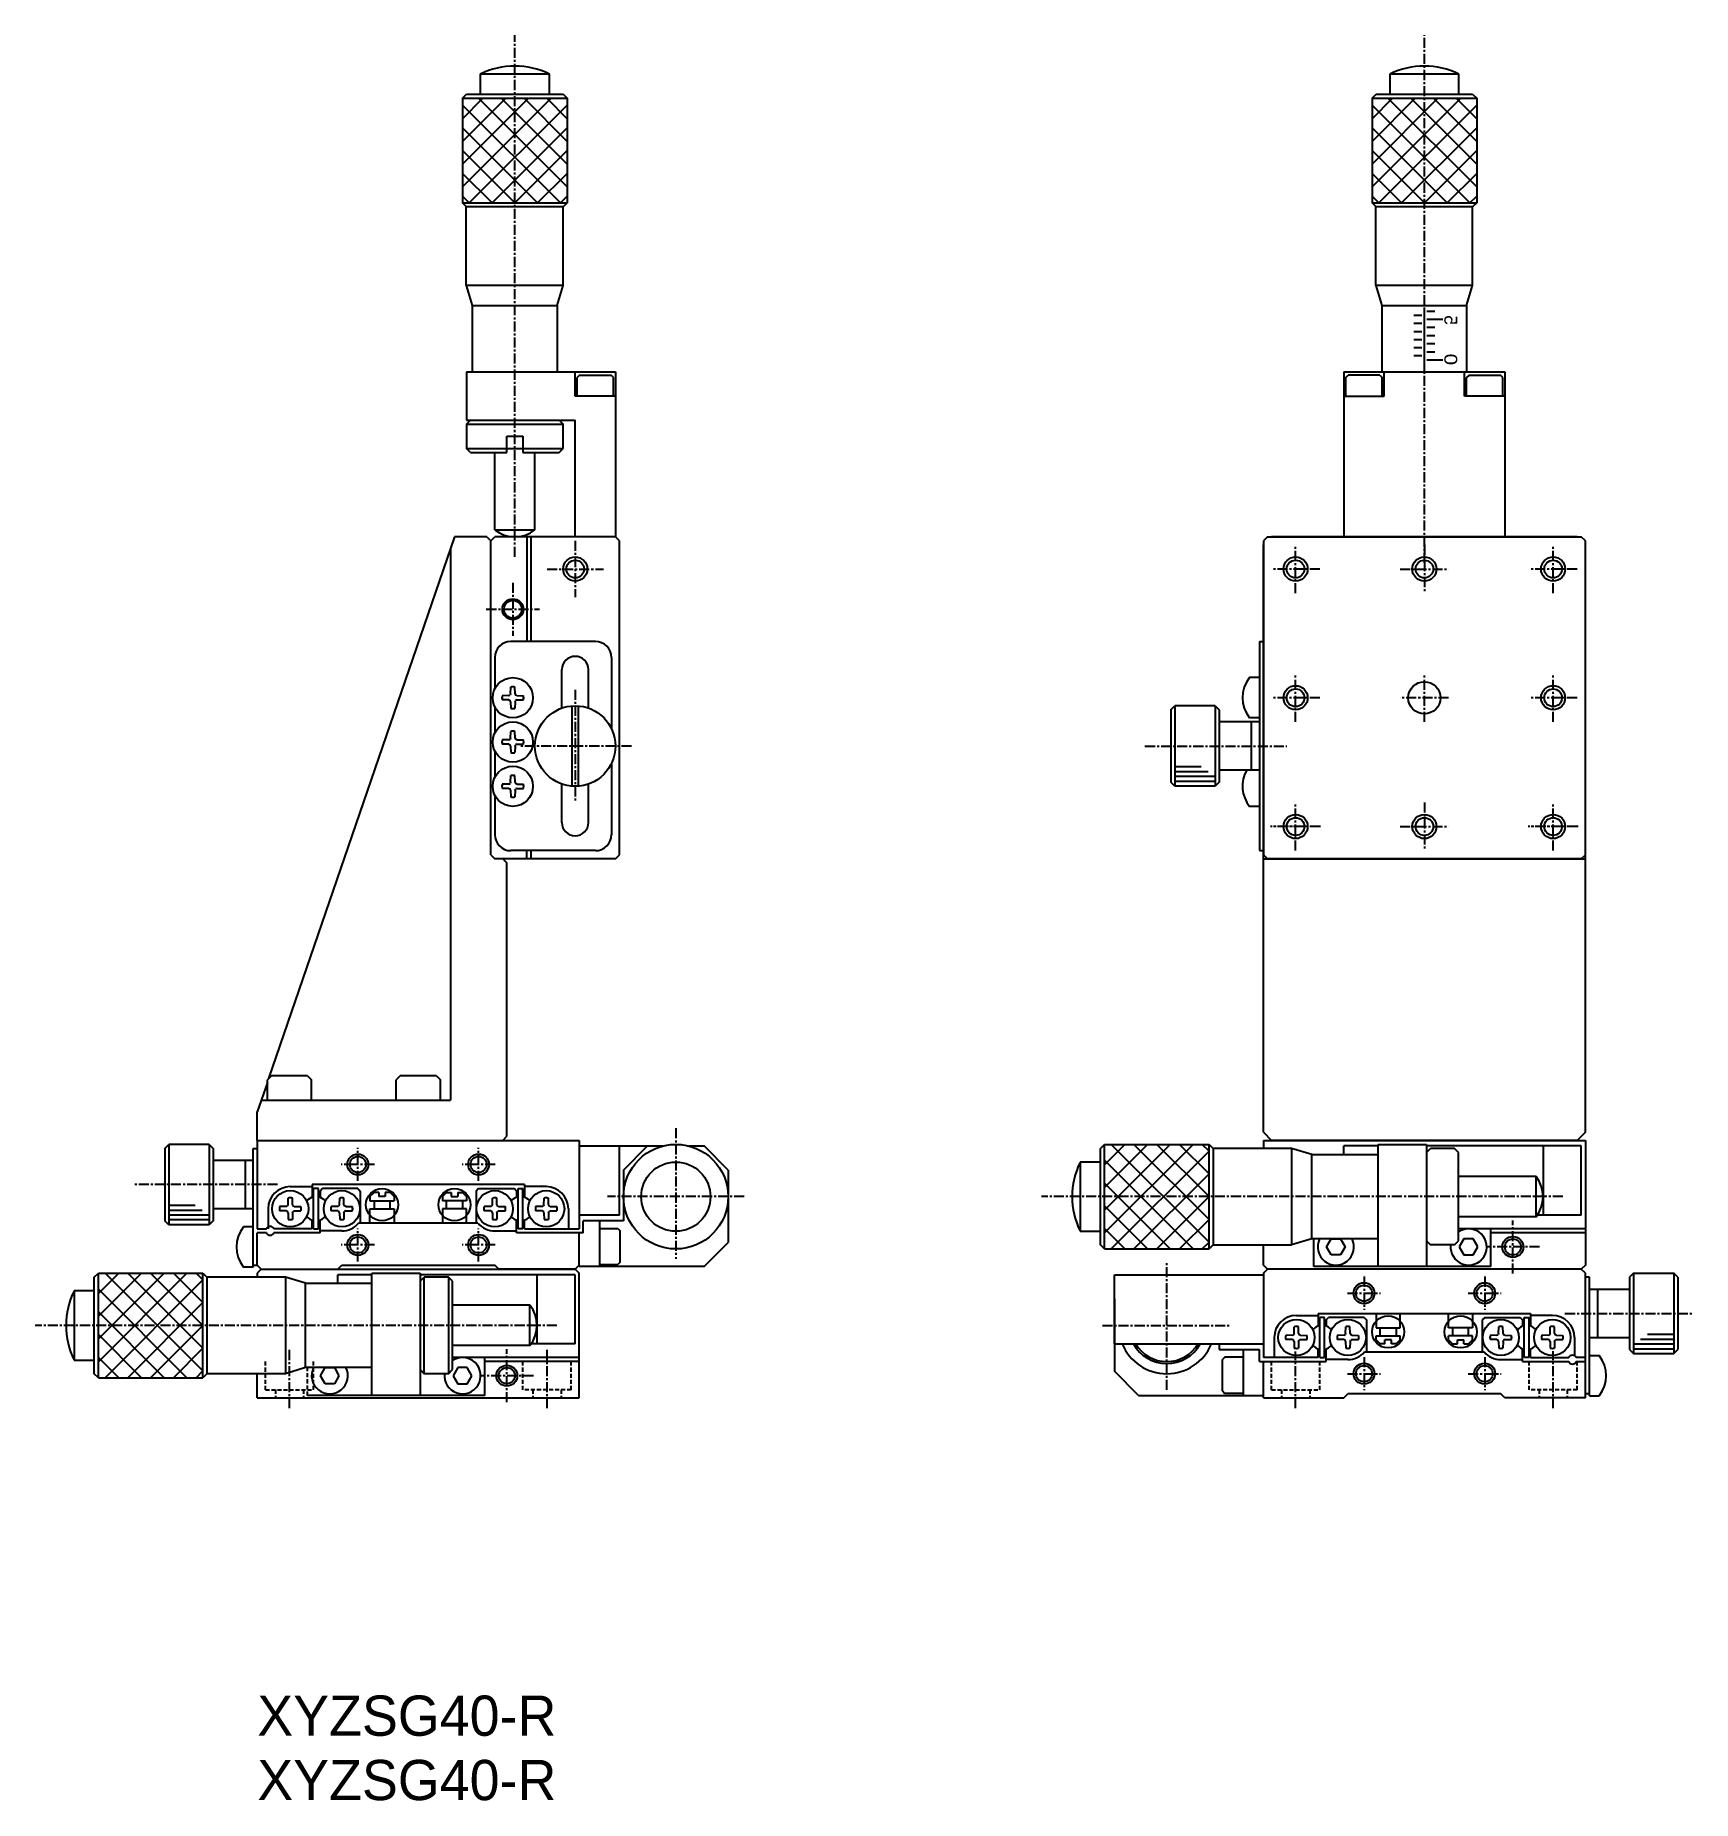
# Model space of a CAD drawing. Extents: x -204 to 2, y 16 to 235.
import ezdxf

# ---------------------------------------------------------------- set-up
doc = ezdxf.new("R2010")
doc.units = 0
doc.linetypes.add('CENTER', pattern=[2, 1.25, -0.25, 0.25, -0.25])
doc.linetypes.add('DASHED', pattern=[0.75, 0.5, -0.25])
doc.layers.get('0').update_dxf_attribs({"linetype": 'CONTINUOUS'})
doc.layers.add('CENTER', color=1, linetype='CENTER')

msp = doc.modelspace()

# ---------------------------------------------------------------- linework, layer by layer
at = {"color": 7, "linetype": 'CONTINUOUS'}
for p, q in [((-148.36, 230.53), (-148.36, 228.03)), ((-139.76, 230.53), (-148.36, 230.53)), ((-139.76, 228.03), (-139.76, 230.53)), ((-35.36, 230.53), (-35.36, 228.03)), ((-26.76, 230.53), (-35.36, 230.53)), ((-26.76, 228.03), (-26.76, 230.53)), ((-150.56, 227.53), (-150.06, 228.03)), ((-150.56, 227.53), (-137.56, 227.53)), ((-150.56, 227.53), (-150.56, 214.53)), ((-150.06, 228.03), (-138.06, 228.03)), ((-138.06, 228.03), (-137.56, 227.53)), ((-137.56, 227.53), (-137.56, 214.53)), ((-37.56, 227.53), (-37.06, 228.03)), ((-37.56, 227.53), (-24.56, 227.53)), ((-37.56, 227.53), (-37.56, 214.53)), ((-37.06, 228.03), (-25.06, 228.03)), ((-25.06, 228.03), (-24.56, 227.53)), ((-24.56, 227.53), (-24.56, 214.53)), ((-150.56, 214.53), (-137.56, 214.53)), ((-150.06, 214.03), (-150.56, 214.53)), ((-150.1, 204.28), (-150.1, 214.03)), ((-138.06, 214.03), (-150.06, 214.03)), ((-137.56, 214.53), (-138.06, 214.03)), ((-138.06, 204.28), (-138.06, 214.03)), ((-37.56, 214.53), (-24.56, 214.53)), ((-37.06, 214.03), (-37.56, 214.53)), ((-37.1, 204.28), (-37.1, 214.03)), ((-25.06, 214.03), (-37.06, 214.03)), ((-24.56, 214.53), (-25.06, 214.03)), ((-25.06, 204.28), (-25.06, 214.03)), ((-149.31, 201.78), (-150.06, 204.28)), ((-138.06, 204.28), (-150.06, 204.28)), ((-138.81, 201.78), (-138.06, 204.28)), ((-36.31, 201.78), (-37.06, 204.28)), ((-25.06, 204.28), (-37.06, 204.28)), ((-25.81, 201.78), (-25.06, 204.28)), ((-149.31, 193.53), (-149.31, 201.78)), ((-149.31, 201.78), (-138.81, 201.78)), ((-138.81, 201.78), (-138.81, 193.53)), ((-36.31, 193.53), (-36.31, 201.78)), ((-36.31, 201.78), (-25.81, 201.78)), ((-25.81, 201.78), (-25.81, 193.53)), ((-150.06, 193.53), (-131.56, 193.53)), ((-150.06, 193.53), (-150.06, 187.53)), ((-136.56, 190.53), (-136.56, 193.53)), ((-136.01, 193.13), (-136.31, 192.83)), ((-136.01, 193.13), (-132.11, 193.13)), ((-131.81, 192.83), (-132.11, 193.13)), ((-131.56, 193.53), (-131.56, 173.03)), ((-41.06, 193.53), (-41.06, 173.03)), ((-41.06, 193.53), (-21.06, 193.53)), ((-40.81, 192.83), (-40.51, 193.13)), ((-36.61, 193.13), (-40.51, 193.13)), ((-36.61, 193.13), (-36.31, 192.83)), ((-36.06, 190.53), (-36.06, 193.53)), ((-26.06, 190.53), (-26.06, 193.53)), ((-25.51, 193.13), (-25.81, 192.83)), ((-25.51, 193.13), (-21.61, 193.13)), ((-21.31, 192.83), (-21.61, 193.13)), ((-21.06, 193.53), (-21.06, 173.03)), ((-136.31, 190.53), (-136.31, 192.83)), ((-131.81, 190.53), (-131.81, 192.83)), ((-40.81, 190.53), (-40.81, 192.83)), ((-36.31, 190.53), (-36.31, 192.83)), ((-25.81, 190.53), (-25.81, 192.83)), ((-21.31, 190.53), (-21.31, 192.83)), ((-131.56, 190.53), (-136.56, 190.53)), ((-41.06, 190.53), (-36.06, 190.53)), ((-21.06, 190.53), (-26.06, 190.53)), ((-150.06, 187.53), (-136.56, 187.53)), ((-150.06, 187.03), (-149.56, 187.53)), ((-150.06, 187.03), (-138.06, 187.03)), ((-150.06, 187.03), (-150.06, 184.03)), ((-138.56, 187.53), (-138.06, 187.03)), ((-138.06, 184.03), (-138.06, 187.03)), ((-136.56, 173.03), (-136.56, 187.53)), ((-145.06, 185.53), (-143.06, 185.53)), ((-145.06, 183.53), (-145.06, 185.53)), ((-143.06, 185.53), (-143.06, 183.53)), ((-150.06, 184.03), (-145.06, 184.03)), ((-149.56, 183.53), (-150.06, 184.03)), ((-149.56, 183.53), (-145.06, 183.53)), ((-146.56, 173.91), (-146.56, 183.53)), ((-145.06, 184.03), (-143.06, 184.03)), ((-143.06, 184.03), (-138.06, 184.03)), ((-143.06, 183.53), (-138.56, 183.53)), ((-141.56, 173.91), (-141.56, 183.53)), ((-138.56, 183.53), (-138.06, 184.03)), ((-146.56, 173.91), (-141.56, 173.91)), ((-151.56, 173.03), (-174.65, 105.7)), ((-152.06, 171.57), (-152.06, 103.03)), ((-147.56, 173.03), (-151.56, 173.03)), ((-147.56, 173.03), (-147.06, 172.53)), ((-147.06, 172.53), (-146.56, 173.03)), ((-147.06, 172.53), (-146.56, 173.03)), ((-147.06, 133.53), (-147.06, 172.53)), ((-131.56, 173.03), (-146.56, 173.03)), ((-142.56, 173.03), (-142.56, 160.03)), ((-142.06, 173.03), (-142.06, 160.03)), ((-131.06, 172.53), (-131.56, 173.03)), ((-131.06, 133.53), (-131.06, 172.53)), ((-50.56, 173.03), (-51.06, 172.53)), ((-51.06, 172.53), (-51.06, 133.53)), ((-51.06, 99.03), (-51.06, 172.03)), ((-50.56, 173.03), (-11.56, 173.03)), ((-12.06, 173.03), (-50.06, 173.03)), ((-11.06, 172.53), (-11.56, 173.03)), ((-11.06, 133.53), (-11.06, 172.53)), ((-11.06, 99.03), (-11.06, 172.03)), ((-146.56, 158.03), (-146.56, 154.12)), ((-134.06, 160.03), (-144.56, 160.03)), ((-132.06, 158.03), (-132.06, 149.21)), ((-51.56, 160.03), (-51.56, 134.03)), ((-51.56, 160.03), (-51.06, 160.03)), ((-138.21, 151.68), (-138.21, 156.53)), ((-134.91, 151.82), (-134.91, 156.53)), ((-144.59, 153.53), (-144.57, 154.36)), ((-144.04, 153.53), (-144.05, 154.36)), ((-51.56, 155.53), (-52.78, 155.53)), ((-146.56, 151.94), (-146.56, 148.62)), ((-144.79, 153.31), (-145.64, 153.29)), ((-144.79, 152.76), (-145.64, 152.77)), ((-144.79, 153.31), (-144.66, 153.37)), ((-144.79, 152.76), (-144.66, 152.7)), ((-144.59, 153.53), (-144.66, 153.37)), ((-144.59, 152.53), (-144.66, 152.7)), ((-144.59, 152.53), (-144.57, 151.71)), ((-144.04, 152.53), (-144.05, 151.71)), ((-144.04, 153.53), (-143.96, 153.37)), ((-144.04, 152.53), (-143.96, 152.7)), ((-143.83, 153.31), (-143.96, 153.37)), ((-143.83, 152.76), (-143.96, 152.7)), ((-143.83, 153.31), (-142.99, 153.29)), ((-143.83, 152.76), (-142.99, 152.77)), ((-136.96, 142.05), (-136.96, 152.02)), ((-136.16, 142.05), (-136.16, 152.02)), ((-62.56, 151.53), (-62.06, 152.03)), ((-62.56, 151.53), (-62.56, 142.53)), ((-62.06, 152.03), (-62.06, 142.03)), ((-57.06, 152.03), (-62.06, 152.03)), ((-57.06, 152.03), (-57.06, 142.03)), ((-57.06, 152.03), (-56.56, 151.53)), ((-56.56, 151.53), (-56.56, 142.53)), ((-51.56, 150.03), (-56.56, 150.03)), ((-51.56, 150.53), (-52.78, 150.53)), ((-52.56, 150.03), (-52.56, 144.03)), ((-144.79, 147.81), (-145.64, 147.79)), ((-144.79, 147.26), (-145.64, 147.27)), ((-144.79, 147.81), (-144.66, 147.87)), ((-144.79, 147.26), (-144.66, 147.2)), ((-144.59, 148.03), (-144.66, 147.87)), ((-144.59, 147.03), (-144.66, 147.2)), ((-144.59, 148.03), (-144.57, 148.86)), ((-144.59, 147.03), (-144.57, 146.21)), ((-144.04, 148.03), (-144.05, 148.86)), ((-144.04, 147.03), (-144.05, 146.21)), ((-144.04, 148.03), (-143.96, 147.87)), ((-144.04, 147.03), (-143.96, 147.2)), ((-143.83, 147.81), (-143.96, 147.87)), ((-143.83, 147.26), (-143.96, 147.2)), ((-143.83, 147.81), (-142.99, 147.79)), ((-143.83, 147.26), (-142.99, 147.27)), ((-146.56, 146.44), (-146.56, 143.12)), ((-132.06, 144.85), (-132.06, 136.03)), ((-144.59, 142.53), (-144.57, 143.36)), ((-144.04, 142.53), (-144.05, 143.36)), ((-51.56, 144.03), (-56.56, 144.03)), ((-146.56, 140.94), (-146.56, 136.03)), ((-144.79, 142.31), (-145.64, 142.29)), ((-144.79, 141.76), (-145.64, 141.77)), ((-144.79, 142.31), (-144.66, 142.37)), ((-144.79, 141.76), (-144.66, 141.7)), ((-144.59, 142.53), (-144.66, 142.37)), ((-144.59, 141.53), (-144.66, 141.7)), ((-144.59, 141.53), (-144.57, 140.71)), ((-144.04, 141.53), (-144.05, 140.71)), ((-144.04, 142.53), (-143.96, 142.37)), ((-144.04, 141.53), (-143.96, 141.7)), ((-143.83, 142.31), (-143.96, 142.37)), ((-143.83, 141.76), (-143.96, 141.7)), ((-143.83, 142.31), (-142.99, 142.29)), ((-143.83, 141.76), (-142.99, 141.77)), ((-138.21, 137.53), (-138.21, 142.39)), ((-134.91, 137.53), (-134.91, 142.25)), ((-62.06, 142.03), (-62.56, 142.53)), ((-57.06, 142.03), (-62.06, 142.03)), ((-56.56, 142.53), (-57.06, 142.03)), ((-51.56, 139.53), (-52.78, 139.53)), ((-134.06, 134.03), (-144.56, 134.03)), ((-142.56, 133.03), (-142.56, 134.03)), ((-142.06, 134.03), (-142.06, 133.03)), ((-51.56, 134.03), (-51.06, 134.03)), ((-147.06, 133.53), (-146.56, 133.03)), ((-147.06, 133.53), (-146.56, 133.03)), ((-131.56, 133.03), (-146.56, 133.03)), ((-145.56, 133.03), (-146.56, 133.03)), ((-145.56, 133.03), (-145.06, 132.53)), ((-145.06, 98.53), (-145.06, 132.53)), ((-131.56, 133.03), (-131.06, 133.53)), ((-51.06, 133.53), (-50.56, 133.03)), ((-51.06, 133.03), (-11.06, 133.03)), ((-11.56, 133.03), (-50.56, 133.03)), ((-11.56, 133.03), (-11.06, 133.53)), ((-174.31, 106.03), (-174.81, 105.53)), ((-174.81, 103.03), (-174.81, 105.53)), ((-169.81, 106.03), (-174.31, 106.03)), ((-169.81, 106.03), (-169.31, 105.53)), ((-169.31, 103.03), (-169.31, 105.53)), ((-158.31, 106.03), (-158.81, 105.53)), ((-158.81, 103.03), (-158.81, 105.53)), ((-153.81, 106.03), (-158.31, 106.03)), ((-153.81, 106.03), (-153.31, 105.53)), ((-153.31, 103.03), (-153.31, 105.53)), ((-174.81, 105.22), (-176.06, 101.57)), ((-176.06, 98.03), (-176.06, 101.57)), ((-175.56, 103.03), (-152.06, 103.03)), ((-51.06, 99.03), (-50.06, 98.03)), ((-11.06, 99.03), (-12.06, 98.03)), ((-187.56, 97.03), (-187.06, 97.53)), ((-187.56, 97.03), (-187.56, 88.03)), ((-187.06, 97.53), (-187.06, 87.53)), ((-182.06, 97.53), (-187.06, 97.53)), ((-182.06, 97.53), (-182.06, 87.53)), ((-182.06, 97.53), (-181.56, 97.03)), ((-181.56, 97.03), (-181.56, 88.03)), ((-176.56, 97.03), (-176.06, 97.03)), ((-176.56, 82.28), (-176.56, 97.03)), ((-176.06, 98.03), (-176.06, 87.53)), ((-176.06, 98.03), (-136.06, 98.03)), ((-176.06, 97.53), (-176.06, 87.03)), ((-145.56, 98.03), (-145.06, 98.53)), ((-136.06, 98.03), (-136.06, 87.03)), ((-136.06, 97.33), (-125.66, 97.33)), ((-131.06, 88.73), (-131.06, 97.33)), ((-130.56, 94.33), (-127.56, 97.33)), ((-122.46, 97.33), (-120.56, 97.33)), ((-117.56, 94.33), (-120.56, 97.33)), ((-71.31, 97.03), (-70.81, 97.53)), ((-71.31, 85.03), (-71.31, 97.03)), ((-70.81, 84.53), (-70.81, 97.53)), ((-70.81, 97.53), (-57.81, 97.53)), ((-57.81, 84.53), (-57.81, 97.53)), ((-57.81, 97.53), (-57.31, 97.03)), ((-57.31, 97.03), (-57.31, 85.03)), ((-47.56, 97.03), (-57.31, 97.03)), ((-51.06, 98.03), (-51.06, 97.03)), ((-51.06, 98.03), (-11.06, 98.03)), ((-12.06, 98.03), (-50.06, 98.03)), ((-45.06, 96.28), (-47.56, 97.03)), ((-47.56, 97.03), (-47.56, 85.03)), ((-41.06, 96.28), (-41.06, 97.33)), ((-36.81, 97.33), (-41.06, 97.33)), ((-36.81, 82.33), (-36.81, 97.53)), ((-36.81, 97.53), (-30.81, 97.53)), ((-30.81, 97.53), (-30.81, 82.33)), ((-11.56, 97.33), (-30.81, 97.33)), ((-30.81, 96.53), (-30.31, 97.03)), ((-27.31, 97.03), (-30.31, 97.03)), ((-26.81, 96.53), (-27.31, 97.03)), ((-16.31, 97.33), (-16.31, 88.73)), ((-11.56, 88.73), (-11.56, 97.33)), ((-11.06, 98.03), (-11.06, 82.53)), ((-176.56, 95.53), (-181.56, 95.53)), ((-177.56, 95.53), (-177.56, 89.53)), ((-73.81, 95.33), (-73.81, 86.73)), ((-71.31, 95.33), (-73.81, 95.33)), ((-45.06, 85.78), (-45.06, 96.28)), ((-45.06, 96.28), (-36.81, 96.28)), ((-26.81, 85.53), (-26.81, 96.53)), ((-171.96, 92.28), (-169.26, 92.28)), ((-169.26, 92.53), (-169.26, 90.95)), ((-142.86, 92.53), (-169.26, 92.53)), ((-142.86, 92.53), (-142.86, 90.95)), ((-140.16, 92.28), (-142.86, 92.28)), ((-130.56, 94.33), (-130.56, 88.03)), ((-117.56, 94.33), (-117.56, 85.33)), ((-17.19, 93.53), (-26.81, 93.53)), ((-17.19, 88.53), (-17.19, 93.53)), ((-172.24, 90.03), (-172.31, 89.87)), ((-172.24, 90.03), (-172.22, 90.86)), ((-171.69, 90.03), (-171.7, 90.86)), ((-171.69, 90.03), (-171.61, 89.87)), ((-169.06, 87.03), (-169.06, 92.03)), ((-168.46, 92.03), (-169.06, 92.03)), ((-168.46, 87.03), (-168.46, 92.03)), ((-167.96, 92.03), (-168.26, 91.73)), ((-168.26, 91.73), (-168.26, 90.95)), ((-163.56, 92.03), (-167.96, 92.03)), ((-165.84, 90.03), (-165.91, 89.87)), ((-165.84, 90.03), (-165.82, 90.86)), ((-165.29, 90.03), (-165.3, 90.86)), ((-165.29, 90.03), (-165.21, 89.87)), ((-163.56, 92.03), (-163.26, 91.73)), ((-163.26, 91.73), (-163.26, 87.73)), ((-162.06, 91.03), (-161.56, 91.53)), ((-162.06, 91.03), (-162.06, 90.53)), ((-162.06, 90.53), (-159.06, 90.53)), ((-160.96, 91.53), (-161.56, 91.53)), ((-161.56, 90.53), (-161.56, 89.53)), ((-160.96, 91.53), (-160.96, 91.03)), ((-160.16, 91.03), (-160.96, 91.03)), ((-159.56, 91.53), (-160.16, 91.53)), ((-160.16, 91.53), (-160.16, 91.03)), ((-159.06, 91.03), (-159.56, 91.53)), ((-159.56, 89.53), (-159.56, 90.53)), ((-159.06, 91.03), (-159.06, 90.53)), ((-153.06, 91.03), (-152.56, 91.53)), ((-153.06, 91.03), (-153.06, 90.53)), ((-150.06, 90.53), (-153.06, 90.53)), ((-152.56, 91.53), (-151.96, 91.53)), ((-152.56, 89.53), (-152.56, 90.53)), ((-151.96, 91.53), (-151.96, 91.03)), ((-151.96, 91.03), (-151.16, 91.03)), ((-151.16, 91.53), (-150.56, 91.53)), ((-151.16, 91.53), (-151.16, 91.03)), ((-150.06, 91.03), (-150.56, 91.53)), ((-150.56, 90.53), (-150.56, 89.53)), ((-150.06, 91.03), (-150.06, 90.53)), ((-148.56, 92.03), (-148.86, 91.73)), ((-148.86, 91.73), (-148.86, 87.73)), ((-148.56, 92.03), (-144.16, 92.03)), ((-146.84, 90.03), (-146.91, 89.87)), ((-146.84, 90.03), (-146.82, 90.86)), ((-146.29, 90.03), (-146.3, 90.86)), ((-146.29, 90.03), (-146.21, 89.87)), ((-143.86, 91.73), (-144.16, 92.03)), ((-143.86, 91.73), (-143.86, 90.95)), ((-143.66, 87.03), (-143.66, 92.03)), ((-143.66, 92.03), (-143.06, 92.03)), ((-143.06, 87.03), (-143.06, 92.03)), ((-140.44, 90.03), (-140.51, 89.87)), ((-140.44, 90.03), (-140.42, 90.86)), ((-139.89, 90.03), (-139.9, 90.86)), ((-139.89, 90.03), (-139.81, 89.87)), ((-187.06, 87.53), (-187.56, 88.03)), ((-181.56, 88.03), (-182.06, 87.53)), ((-176.56, 89.53), (-181.56, 89.53)), ((-174.71, 89.53), (-174.71, 87.03)), ((-172.44, 89.81), (-173.29, 89.79)), ((-172.44, 89.26), (-173.29, 89.27)), ((-172.44, 89.81), (-172.31, 89.87)), ((-172.44, 89.26), (-172.31, 89.2)), ((-172.24, 89.03), (-172.31, 89.2)), ((-172.24, 89.03), (-172.22, 88.21)), ((-171.69, 89.03), (-171.7, 88.21)), ((-171.69, 89.03), (-171.61, 89.2)), ((-171.48, 89.81), (-171.61, 89.87)), ((-171.48, 89.26), (-171.61, 89.2)), ((-171.48, 89.81), (-170.64, 89.79)), ((-171.48, 89.26), (-170.64, 89.27)), ((-169.26, 87.03), (-169.26, 88.12)), ((-168.26, 86.53), (-168.26, 88.12)), ((-166.04, 89.81), (-166.89, 89.79)), ((-166.04, 89.26), (-166.89, 89.27)), ((-166.04, 89.81), (-165.91, 89.87)), ((-166.04, 89.26), (-165.91, 89.2)), ((-165.84, 89.03), (-165.91, 89.2)), ((-165.84, 89.03), (-165.82, 88.21)), ((-165.29, 89.03), (-165.3, 88.21)), ((-165.29, 89.03), (-165.21, 89.2)), ((-165.08, 89.81), (-165.21, 89.87)), ((-165.08, 89.26), (-165.21, 89.2)), ((-165.08, 89.81), (-164.24, 89.79)), ((-165.08, 89.26), (-164.24, 89.27)), ((-162.06, 89.53), (-159.06, 89.53)), ((-162.06, 87.73), (-162.06, 89.53)), ((-159.06, 89.53), (-159.06, 87.73)), ((-150.06, 89.53), (-153.06, 89.53)), ((-153.06, 89.53), (-153.06, 87.73)), ((-150.06, 87.73), (-150.06, 89.53)), ((-147.04, 89.81), (-147.89, 89.79)), ((-147.04, 89.26), (-147.89, 89.27)), ((-147.04, 89.81), (-146.91, 89.87)), ((-147.04, 89.26), (-146.91, 89.2)), ((-146.84, 89.03), (-146.91, 89.2)), ((-146.84, 89.03), (-146.82, 88.21)), ((-146.29, 89.03), (-146.3, 88.21)), ((-146.29, 89.03), (-146.21, 89.2)), ((-146.08, 89.81), (-146.21, 89.87)), ((-146.08, 89.26), (-146.21, 89.2)), ((-146.08, 89.81), (-145.24, 89.79)), ((-146.08, 89.26), (-145.24, 89.27)), ((-143.86, 86.53), (-143.86, 88.12)), ((-142.86, 87.03), (-142.86, 88.12)), ((-140.64, 89.81), (-141.49, 89.79)), ((-140.64, 89.26), (-141.49, 89.27)), ((-140.64, 89.81), (-140.51, 89.87)), ((-140.64, 89.26), (-140.51, 89.2)), ((-140.44, 89.03), (-140.51, 89.2)), ((-140.44, 89.03), (-140.42, 88.21)), ((-139.89, 89.03), (-139.9, 88.21)), ((-139.89, 89.03), (-139.81, 89.2)), ((-139.68, 89.81), (-139.81, 89.87)), ((-139.68, 89.26), (-139.81, 89.2)), ((-139.68, 89.81), (-138.84, 89.79)), ((-139.68, 89.26), (-138.84, 89.27)), ((-137.41, 89.53), (-137.41, 87.03)), ((-131.06, 88.73), (-136.06, 88.73)), ((-135.56, 86.53), (-135.56, 88.03)), ((-130.56, 88.03), (-135.56, 88.03)), ((-133.56, 88.03), (-133.56, 82.33)), ((-17.19, 88.53), (-26.81, 88.53)), ((-11.56, 88.73), (-17.04, 88.73)), ((-182.06, 87.53), (-187.06, 87.53)), ((-176.56, 87.28), (-177.78, 87.28)), ((-176.06, 87.03), (-174.92, 87.03)), ((-174.92, 86.53), (-176.06, 86.53)), ((-176.06, 82.53), (-176.06, 86.53)), ((-169.26, 87.03), (-174, 87.03)), ((-168.26, 86.53), (-174, 86.53)), ((-169.06, 87.03), (-168.46, 87.03)), ((-165.56, 86.78), (-168.26, 86.78)), ((-148.64, 87.73), (-163.48, 87.73)), ((-146.56, 86.78), (-143.86, 86.78)), ((-135.56, 86.53), (-143.86, 86.53)), ((-143.06, 87.03), (-143.66, 87.03)), ((-142.86, 87.03), (-136.06, 87.03)), ((-136.06, 82.33), (-136.06, 86.53)), ((-133.56, 87.08), (-131.26, 87.08)), ((-131.26, 87.08), (-130.96, 86.78)), ((-130.96, 82.88), (-130.96, 86.78)), ((-73.81, 86.73), (-71.31, 86.73)), ((-45.06, 85.78), (-47.56, 85.03)), ((-36.81, 85.78), (-45.06, 85.78)), ((-44.81, 82.33), (-44.81, 85.78)), ((-43.22, 84.78), (-42.64, 85.78)), ((-42.64, 85.78), (-41.48, 85.78)), ((-41.48, 85.78), (-40.91, 84.78)), ((-11.06, 87.03), (-26.81, 87.03)), ((-26.14, 85.78), (-26.72, 84.78)), ((-24.98, 85.78), (-26.14, 85.78)), ((-24.41, 84.78), (-24.98, 85.78)), ((-22.81, 82.33), (-22.81, 87.03)), ((-11.06, 86.53), (-22.81, 86.53)), ((-120.56, 82.33), (-117.56, 85.33)), ((-70.81, 84.53), (-71.31, 85.03)), ((-70.81, 84.53), (-57.81, 84.53)), ((-57.31, 85.03), (-57.81, 84.53)), ((-47.56, 85), (-57.31, 85)), ((-51.06, 82.53), (-51.06, 85)), ((-42.64, 83.78), (-43.22, 84.78)), ((-41.48, 83.78), (-42.64, 83.78)), ((-40.91, 84.78), (-41.48, 83.78)), ((-30.81, 85.53), (-30.31, 85.03)), ((-27.31, 85.03), (-30.31, 85.03)), ((-27.31, 85.03), (-26.81, 85.53)), ((-26.72, 84.78), (-26.14, 83.78)), ((-26.14, 83.78), (-24.98, 83.78)), ((-24.98, 83.78), (-24.41, 84.78)), ((-196.31, 81.03), (-195.81, 81.53)), ((-195.81, 68.53), (-195.81, 81.53)), ((-195.81, 81.53), (-182.81, 81.53)), ((-182.81, 68.53), (-182.81, 81.53)), ((-182.81, 81.53), (-182.31, 81.03)), ((-176.56, 82.28), (-177.78, 82.28)), ((-176.56, 82.53), (-176.06, 82.53)), ((-175.56, 82.03), (-176.06, 82.53)), ((-175.56, 82.03), (-176.06, 81.53)), ((-176.06, 81.53), (-176.06, 81.03)), ((-175.56, 82.03), (-166.06, 82.03)), ((-175.56, 82.03), (-136.56, 82.03)), ((-166.06, 82.03), (-165.56, 82.53)), ((-166.06, 80.28), (-166.06, 81.33)), ((-161.81, 81.33), (-166.06, 81.33)), ((-165.56, 82.53), (-146.56, 82.53)), ((-161.81, 66.33), (-161.81, 81.53)), ((-161.81, 81.53), (-155.81, 81.53)), ((-155.81, 81.53), (-155.81, 66.33)), ((-136.56, 81.33), (-155.81, 81.33)), ((-146.06, 82.03), (-146.56, 82.53)), ((-136.56, 82.03), (-146.06, 82.03)), ((-141.31, 81.33), (-141.31, 72.73)), ((-136.56, 82.03), (-136.06, 82.53)), ((-136.56, 82.03), (-136.06, 81.53)), ((-136.56, 72.73), (-136.56, 81.33)), ((-120.56, 82.33), (-136.06, 82.33)), ((-136.06, 66.03), (-136.06, 81.53)), ((-133.56, 82.58), (-131.26, 82.58)), ((-130.96, 82.88), (-131.26, 82.58)), ((-69.56, 81.33), (-51.06, 81.33)), ((-69.56, 72.73), (-69.56, 81.33)), ((-50.56, 82.03), (-51.06, 82.53)), ((-50.56, 82.03), (-51.06, 82.53)), ((-51.06, 81.53), (-50.56, 82.03)), ((-51.06, 81.53), (-51.06, 71.03)), ((-11.56, 82.03), (-50.56, 82.03)), ((-11.56, 82.03), (-50.56, 82.03)), ((-22.81, 82.33), (-44.81, 82.33)), ((-11.56, 82.03), (-11.06, 82.53)), ((-11.06, 82.53), (-11.56, 82.03)), ((-11.06, 81.53), (-11.56, 82.03)), ((-11.06, 66.03), (-11.06, 81.53)), ((-5.06, 81.53), (-5.56, 81.03)), ((-5.06, 81.53), (-5.06, 71.53)), ((-5.06, 81.53), (-0.06, 81.53)), ((-0.06, 81.53), (-0.06, 71.53)), ((0.44, 81.03), (-0.06, 81.53)), ((-198.81, 79.33), (-198.81, 70.73)), ((-196.31, 79.33), (-198.81, 79.33)), ((-196.31, 69.03), (-196.31, 81.03)), ((-182.31, 81.03), (-182.31, 69.03)), ((-172.56, 81.03), (-182.31, 81.03)), ((-170.06, 80.28), (-172.56, 81.03)), ((-172.56, 81.03), (-172.56, 69.03)), ((-170.06, 69.78), (-170.06, 80.28)), ((-170.06, 80.28), (-161.81, 80.28)), ((-155.81, 80.53), (-155.31, 81.03)), ((-155.31, 69.03), (-155.31, 81.03)), ((-152.31, 81.03), (-155.31, 81.03)), ((-152.31, 81.03), (-152.31, 69.03)), ((-151.81, 80.53), (-152.31, 81.03)), ((-151.81, 69.53), (-151.81, 80.53)), ((-10.56, 81.03), (-11.06, 81.03)), ((-10.56, 66.28), (-10.56, 81.03)), ((-10.56, 79.53), (-5.56, 79.53)), ((-9.56, 79.53), (-9.56, 73.53)), ((-5.56, 81.03), (-5.56, 72.03)), ((0.44, 81.03), (0.44, 72.03)), ((-142.19, 77.53), (-151.81, 77.53)), ((-142.19, 72.53), (-142.19, 77.53)), ((-69.56, 78.33), (-69.56, 69.33)), ((-47.24, 74.03), (-47.22, 74.86)), ((-46.96, 76.28), (-44.26, 76.28)), ((-46.69, 74.03), (-46.7, 74.86)), ((-44.26, 76.53), (-44.26, 74.95)), ((-44.26, 76.53), (-17.86, 76.53)), ((-44.06, 71.03), (-44.06, 76.03)), ((-43.46, 76.03), (-44.06, 76.03)), ((-43.46, 71.03), (-43.46, 76.03)), ((-43.26, 75.73), (-42.96, 76.03)), ((-43.26, 75.73), (-43.26, 74.95)), ((-38.56, 76.03), (-42.96, 76.03)), ((-40.84, 74.03), (-40.82, 74.86)), ((-40.29, 74.03), (-40.3, 74.86)), ((-38.56, 76.03), (-38.26, 75.73)), ((-38.26, 75.73), (-38.26, 71.73)), ((-37.06, 76.53), (-37.06, 74.73)), ((-37.06, 74.73), (-34.06, 74.73)), ((-36.56, 73.73), (-36.56, 74.73)), ((-34.56, 74.73), (-34.56, 73.73)), ((-34.06, 74.73), (-34.06, 76.53)), ((-28.06, 74.73), (-28.06, 76.53)), ((-25.06, 74.73), (-28.06, 74.73)), ((-27.56, 74.73), (-27.56, 73.73)), ((-25.56, 73.73), (-25.56, 74.73)), ((-25.06, 76.53), (-25.06, 74.73)), ((-23.56, 76.03), (-23.86, 75.73)), ((-23.86, 75.73), (-23.86, 71.73)), ((-23.56, 76.03), (-19.16, 76.03)), ((-21.84, 74.03), (-21.82, 74.86)), ((-21.29, 74.03), (-21.3, 74.86)), ((-19.16, 76.03), (-18.86, 75.73)), ((-18.86, 75.73), (-18.86, 74.95)), ((-18.66, 71.03), (-18.66, 76.03)), ((-18.66, 76.03), (-18.06, 76.03)), ((-18.06, 71.03), (-18.06, 76.03)), ((-17.86, 76.53), (-17.86, 74.95)), ((-15.16, 76.28), (-17.86, 76.28)), ((-15.44, 74.03), (-15.42, 74.86)), ((-14.89, 74.03), (-14.9, 74.86)), ((-142.19, 72.53), (-151.81, 72.53)), ((-136.56, 72.73), (-142.04, 72.73)), ((-69.56, 72.73), (-51.06, 72.73)), ((-56.56, 72.73), (-56.56, 72.03)), ((-56.06, 72.73), (-51.06, 72.73)), ((-49.71, 73.53), (-49.71, 71.03)), ((-47.44, 73.81), (-48.29, 73.79)), ((-47.44, 73.26), (-48.29, 73.27)), ((-47.44, 73.81), (-47.31, 73.87)), ((-47.44, 73.26), (-47.31, 73.2)), ((-47.24, 74.03), (-47.31, 73.87)), ((-47.24, 73.03), (-47.31, 73.2)), ((-47.24, 73.03), (-47.22, 72.21)), ((-46.69, 73.03), (-46.7, 72.21)), ((-46.69, 74.03), (-46.61, 73.87)), ((-46.69, 73.03), (-46.61, 73.2)), ((-46.48, 73.81), (-46.61, 73.87)), ((-46.48, 73.26), (-46.61, 73.2)), ((-46.48, 73.81), (-45.64, 73.79)), ((-46.48, 73.26), (-45.64, 73.27)), ((-41.04, 73.81), (-41.89, 73.79)), ((-41.04, 73.26), (-41.89, 73.27)), ((-41.04, 73.81), (-40.91, 73.87)), ((-41.04, 73.26), (-40.91, 73.2)), ((-40.84, 74.03), (-40.91, 73.87)), ((-40.84, 73.03), (-40.91, 73.2)), ((-40.84, 73.03), (-40.82, 72.21)), ((-40.29, 73.03), (-40.3, 72.21)), ((-40.29, 74.03), (-40.21, 73.87)), ((-40.29, 73.03), (-40.21, 73.2)), ((-40.08, 73.81), (-40.21, 73.87)), ((-40.08, 73.26), (-40.21, 73.2)), ((-40.08, 73.81), (-39.24, 73.79)), ((-40.08, 73.26), (-39.24, 73.27)), ((-37.06, 73.23), (-37.06, 73.73)), ((-37.06, 73.73), (-34.06, 73.73)), ((-37.06, 73.23), (-36.56, 72.73)), ((-35.96, 72.73), (-36.56, 72.73)), ((-35.16, 73.23), (-35.96, 73.23)), ((-35.96, 72.73), (-35.96, 73.23)), ((-35.16, 72.73), (-35.16, 73.23)), ((-34.56, 72.73), (-35.16, 72.73)), ((-34.06, 73.23), (-34.56, 72.73)), ((-34.06, 73.23), (-34.06, 73.73)), ((-28.06, 73.23), (-28.06, 73.73)), ((-25.06, 73.73), (-28.06, 73.73)), ((-28.06, 73.23), (-27.56, 72.73)), ((-27.56, 72.73), (-26.96, 72.73)), ((-26.96, 72.73), (-26.96, 73.23)), ((-26.96, 73.23), (-26.16, 73.23)), ((-26.16, 72.73), (-26.16, 73.23)), ((-26.16, 72.73), (-25.56, 72.73)), ((-25.06, 73.23), (-25.56, 72.73)), ((-25.06, 73.23), (-25.06, 73.73)), ((-22.04, 73.81), (-22.89, 73.79)), ((-22.04, 73.26), (-22.89, 73.27)), ((-22.04, 73.81), (-21.91, 73.87)), ((-22.04, 73.26), (-21.91, 73.2)), ((-21.84, 74.03), (-21.91, 73.87)), ((-21.84, 73.03), (-21.91, 73.2)), ((-21.84, 73.03), (-21.82, 72.21)), ((-21.29, 73.03), (-21.3, 72.21)), ((-21.29, 74.03), (-21.21, 73.87)), ((-21.29, 73.03), (-21.21, 73.2)), ((-21.08, 73.81), (-21.21, 73.87)), ((-21.08, 73.26), (-21.21, 73.2)), ((-21.08, 73.81), (-20.24, 73.79)), ((-21.08, 73.26), (-20.24, 73.27)), ((-15.64, 73.81), (-16.49, 73.79)), ((-15.64, 73.26), (-16.49, 73.27)), ((-15.64, 73.81), (-15.51, 73.87)), ((-15.64, 73.26), (-15.51, 73.2)), ((-15.44, 74.03), (-15.51, 73.87)), ((-15.44, 73.03), (-15.51, 73.2)), ((-15.44, 73.03), (-15.42, 72.21)), ((-14.89, 73.03), (-14.9, 72.21)), ((-14.89, 74.03), (-14.81, 73.87)), ((-14.89, 73.03), (-14.81, 73.2)), ((-14.68, 73.81), (-14.81, 73.87)), ((-14.68, 73.26), (-14.81, 73.2)), ((-14.68, 73.81), (-13.84, 73.79)), ((-14.68, 73.26), (-13.84, 73.27)), ((-12.41, 73.53), (-12.41, 71.27)), ((-10.56, 73.53), (-5.56, 73.53)), ((-198.81, 70.73), (-196.31, 70.73)), ((-136.06, 71.03), (-151.81, 71.03)), ((-147.81, 66.33), (-147.81, 71.03)), ((-136.06, 70.53), (-147.81, 70.53)), ((-56.56, 72.03), (-51.56, 72.03)), ((-55.86, 71.08), (-56.16, 70.78)), ((-56.16, 66.88), (-56.16, 70.78)), ((-53.56, 71.08), (-55.86, 71.08)), ((-53.56, 72.03), (-53.56, 66.33)), ((-51.56, 70.53), (-51.56, 72.03)), ((-51.56, 70.53), (-43.26, 70.53)), ((-44.26, 71.03), (-51.06, 71.03)), ((-51.06, 66.03), (-51.06, 70.53)), ((-44.26, 71.03), (-44.26, 72.12)), ((-44.06, 71.03), (-43.46, 71.03)), ((-43.26, 70.53), (-43.26, 72.12)), ((-40.56, 70.78), (-43.26, 70.78)), ((-38.48, 71.73), (-23.64, 71.73)), ((-21.56, 70.78), (-18.86, 70.78)), ((-18.86, 70.53), (-18.86, 72.12)), ((-18.86, 70.53), (-13.12, 70.53)), ((-18.06, 71.03), (-18.66, 71.03)), ((-17.86, 71.03), (-17.86, 72.12)), ((-17.86, 71.03), (-13.12, 71.03)), ((-11.06, 71.03), (-12.2, 71.03)), ((-12.2, 70.53), (-11.06, 70.53)), ((-10.56, 71.28), (-9.34, 71.28)), ((-5.56, 72.03), (-5.06, 71.53)), ((-5.06, 71.53), (-0.06, 71.53)), ((-0.06, 71.53), (0.44, 72.03)), ((-195.81, 68.53), (-196.31, 69.03)), ((-195.81, 68.53), (-182.81, 68.53)), ((-182.31, 69.03), (-182.81, 68.53)), ((-172.56, 69), (-182.31, 69)), ((-176.06, 66.03), (-176.06, 69)), ((-170.06, 69.78), (-172.56, 69.03)), ((-161.81, 69.78), (-170.06, 69.78)), ((-168.22, 68.78), (-167.64, 69.78)), ((-167.64, 67.78), (-168.22, 68.78)), ((-167.64, 69.78), (-166.48, 69.78)), ((-166.48, 69.78), (-165.91, 68.78)), ((-165.91, 68.78), (-166.48, 67.78)), ((-155.81, 69.53), (-155.31, 69.03)), ((-152.31, 69.03), (-155.31, 69.03)), ((-152.31, 69.03), (-151.81, 69.53)), ((-151.14, 69.78), (-151.72, 68.78)), ((-151.72, 68.78), (-151.14, 67.78)), ((-149.98, 69.78), (-151.14, 69.78)), ((-149.41, 68.78), (-149.98, 69.78)), ((-149.98, 67.78), (-149.41, 68.78)), ((-66.56, 66.33), (-69.56, 69.33)), ((-176.06, 66.03), (-136.06, 66.03)), ((-147.81, 66.33), (-169.81, 66.33)), ((-166.48, 67.78), (-167.64, 67.78)), ((-151.14, 67.78), (-149.98, 67.78)), ((-66.56, 66.33), (-51.06, 66.33)), ((-56.16, 66.88), (-55.86, 66.58)), ((-53.56, 66.58), (-55.86, 66.58)), ((-51.06, 66.03), (-41.06, 66.03)), ((-41.06, 66.03), (-40.56, 66.53)), ((-21.56, 66.53), (-40.56, 66.53)), ((-21.06, 66.03), (-21.56, 66.53)), ((-11.06, 66.03), (-21.06, 66.03)), ((-10.56, 66.53), (-11.06, 66.53)), ((-10.56, 66.28), (-9.34, 66.28))]:
    msp.add_line(p, q, dxfattribs=at)
at = {"color": 3, "linetype": 'CONTINUOUS'}
for p, q in [((-150.56, 216.52), (-139.55, 227.53)), ((-150.56, 219.35), (-142.38, 227.53)), ((-150.56, 222.18), (-145.2, 227.53)), ((-150.56, 225), (-148.03, 227.53)), ((-150.56, 226.69), (-138.4, 214.53)), ((-149.72, 214.53), (-137.56, 226.69)), ((-148.58, 227.53), (-137.56, 216.52)), ((-145.75, 227.53), (-137.56, 219.35)), ((-142.92, 227.53), (-137.56, 222.18)), ((-140.09, 227.53), (-137.56, 225)), ((-37.56, 216.52), (-26.55, 227.53)), ((-37.56, 219.35), (-29.38, 227.53)), ((-37.56, 222.18), (-32.2, 227.53)), ((-37.56, 225), (-35.03, 227.53)), ((-37.56, 226.69), (-25.4, 214.53)), ((-36.72, 214.53), (-24.56, 226.69)), ((-35.58, 227.53), (-24.56, 216.52)), ((-32.75, 227.53), (-24.56, 219.35)), ((-29.92, 227.53), (-24.56, 222.18)), ((-27.09, 227.53), (-24.56, 225)), ((-150.56, 223.86), (-141.23, 214.53)), ((-146.89, 214.53), (-137.56, 223.86)), ((-37.56, 223.86), (-28.23, 214.53)), ((-33.89, 214.53), (-24.56, 223.86)), ((-150.56, 221.03), (-144.06, 214.53)), ((-144.06, 214.53), (-137.56, 221.03)), ((-37.56, 221.03), (-31.06, 214.53)), ((-31.06, 214.53), (-24.56, 221.03)), ((-150.56, 218.2), (-146.89, 214.53)), ((-141.23, 214.53), (-137.56, 218.2)), ((-37.56, 218.2), (-33.89, 214.53)), ((-28.23, 214.53), (-24.56, 218.2)), ((-150.56, 215.38), (-149.72, 214.53)), ((-138.4, 214.53), (-137.56, 215.38)), ((-37.56, 215.38), (-36.72, 214.53)), ((-25.4, 214.53), (-24.56, 215.38)), ((-31.36, 200.53), (-32.36, 200.53)), ((-31.06, 193.53), (-31.06, 201.53)), ((-29.76, 201.03), (-30.76, 201.03)), ((-28.76, 200.03), (-30.76, 200.03)), ((-31.36, 199.53), (-32.36, 199.53)), ((-31.36, 198.53), (-32.36, 198.53)), ((-31.36, 197.53), (-32.36, 197.53)), ((-29.76, 199.03), (-30.76, 199.03)), ((-29.76, 198.03), (-30.76, 198.03)), ((-31.36, 196.53), (-32.36, 196.53)), ((-31.36, 195.53), (-32.36, 195.53)), ((-29.76, 197.03), (-30.76, 197.03)), ((-30.76, 196.03), (-29.76, 196.03)), ((-30.76, 195.03), (-28.76, 195.03)), ((-58.8, 144.43), (-62.06, 144.43)), ((-57.92, 143.83), (-62.06, 143.83)), ((-57.06, 143.23), (-62.06, 143.23)), ((-57.06, 142.63), (-62.06, 142.63)), ((-70.81, 86.52), (-59.8, 97.53)), ((-70.81, 89.35), (-62.63, 97.53)), ((-70.81, 92.18), (-65.45, 97.53)), ((-70.81, 95), (-68.28, 97.53)), ((-57.81, 85.38), (-69.97, 97.53)), ((-69.97, 84.53), (-57.81, 96.69)), ((-57.81, 88.2), (-67.14, 97.53)), ((-57.81, 91.03), (-64.31, 97.53)), ((-57.81, 93.86), (-61.48, 97.53)), ((-57.81, 96.69), (-58.65, 97.53)), ((-59.8, 84.53), (-70.81, 95.55)), ((-62.63, 84.53), (-70.81, 92.72)), ((-67.14, 84.53), (-57.81, 93.86)), ((-64.31, 84.53), (-57.81, 91.03)), ((-183.8, 89.93), (-187.06, 89.93)), ((-182.92, 89.33), (-187.06, 89.33)), ((-182.06, 88.73), (-187.06, 88.73)), ((-182.06, 88.13), (-187.06, 88.13)), ((-65.45, 84.53), (-70.81, 89.89)), ((-61.48, 84.53), (-57.81, 88.2)), ((-68.28, 84.53), (-70.81, 87.06)), ((-58.65, 84.53), (-57.81, 85.38)), ((-195.81, 70.52), (-184.8, 81.53)), ((-195.81, 73.35), (-187.63, 81.53)), ((-195.81, 76.18), (-190.45, 81.53)), ((-195.81, 79), (-193.28, 81.53)), ((-182.81, 69.38), (-194.97, 81.53)), ((-182.81, 72.2), (-192.14, 81.53)), ((-182.81, 75.03), (-189.31, 81.53)), ((-182.81, 77.86), (-186.48, 81.53)), ((-182.81, 80.69), (-183.65, 81.53)), ((-184.8, 68.53), (-195.81, 79.55)), ((-194.97, 68.53), (-182.81, 80.69)), ((-192.14, 68.53), (-182.81, 77.86)), ((-187.63, 68.53), (-195.81, 76.72)), ((-189.31, 68.53), (-182.81, 75.03)), ((-190.45, 68.53), (-195.81, 73.89)), ((-5.06, 72.73), (-0.06, 72.73)), ((-4.2, 73.33), (-0.06, 73.33)), ((-3.33, 73.93), (-0.06, 73.93)), ((-193.28, 68.53), (-195.81, 71.06)), ((-186.48, 68.53), (-182.81, 72.2)), ((-5.06, 72.13), (-0.06, 72.13)), ((-183.65, 68.53), (-182.81, 69.38))]:
    msp.add_line(p, q, dxfattribs=at)
at = {"color": 3, "linetype": 'DASHED'}
for p, q in [((-175.06, 67.03), (-175.06, 70.53)), ((-169.06, 67.03), (-169.06, 70.53)), ((-143.06, 67.03), (-143.06, 70.53)), ((-137.06, 67.03), (-137.06, 70.53)), ((-50.06, 67.03), (-50.06, 70.53)), ((-44.06, 67.03), (-44.06, 70.53)), ((-18.06, 67.03), (-18.06, 70.53)), ((-12.06, 67.03), (-12.06, 70.53)), ((-169.81, 66.33), (-169.81, 69.78)), ((-175.06, 67.03), (-169.06, 67.03)), ((-173.81, 67.03), (-173.81, 66.03)), ((-170.31, 67.03), (-170.31, 66.03)), ((-137.06, 67.03), (-143.06, 67.03)), ((-141.81, 67.03), (-141.81, 66.03)), ((-138.31, 67.03), (-138.31, 66.03)), ((-50.06, 67.03), (-44.06, 67.03)), ((-48.81, 67.03), (-48.81, 66.03)), ((-45.31, 67.03), (-45.31, 66.03)), ((-12.06, 67.03), (-18.06, 67.03)), ((-16.81, 67.03), (-16.81, 66.03)), ((-13.31, 67.03), (-13.31, 66.03))]:
    msp.add_line(p, q, dxfattribs=at)
at = {"color": 3, "linetype": 'CONTINUOUS'}
for centre, radius in [((-136.56, 169.03), 1.5), ((-47.06, 169.03), 1.5), ((-31.06, 169.03), 1.5), ((-15.06, 169.03), 1.5), ((-144.31, 164.03), 1.3), ((-47.06, 153.03), 1.5), ((-15.06, 153.03), 1.5), ((-47.06, 137.03), 1.5), ((-31.06, 137.03), 1.5), ((-15.06, 137.03), 1.5), ((-163.56, 95.03), 1.3), ((-148.56, 95.03), 1.3), ((-160.56, 90.03), 2), ((-151.56, 90.03), 2), ((-163.56, 85.03), 1.3), ((-148.56, 85.03), 1.3), ((-20.06, 84.78), 1.3), ((-38.56, 79.03), 1.3), ((-23.56, 79.03), 1.3), ((-35.56, 74.23), 2), ((-26.56, 74.23), 2), ((-38.56, 69.03), 1.3), ((-23.56, 69.03), 1.3), ((-145.06, 68.78), 1.3)]:
    msp.add_circle(centre, radius, dxfattribs=at)
at = {"color": 7, "linetype": 'CONTINUOUS'}
for centre, radius in [((-136.56, 169.03), 1.1), ((-47.06, 169.03), 1.1), ((-31.06, 169.03), 1.1), ((-15.06, 169.03), 1.1), ((-144.31, 164.03), 1.1), ((-144.31, 153.03), 2.5), ((-47.06, 153.03), 1.1), ((-31.06, 153.03), 2), ((-15.06, 153.03), 1.1), ((-136.56, 147.03), 5), ((-144.31, 147.53), 2.5), ((-144.31, 142.03), 2.5), ((-47.06, 137.03), 1.1), ((-31.06, 137.03), 1.1), ((-15.06, 137.03), 1.1), ((-124.06, 91.03), 6.5), ((-163.56, 95.03), 1), ((-148.56, 95.03), 1), ((-124.06, 91.03), 4.3), ((-171.96, 89.53), 2.25), ((-165.56, 89.53), 2.25), ((-146.56, 89.53), 2.25), ((-140.16, 89.53), 2.25), ((-163.56, 85.03), 1), ((-148.56, 85.03), 1), ((-20.06, 84.78), 1), ((-38.56, 79.03), 1), ((-23.56, 79.03), 1), ((-46.96, 73.53), 2.25), ((-40.56, 73.53), 2.25), ((-21.56, 73.53), 2.25), ((-15.16, 73.53), 2.25), ((-145.06, 68.78), 1), ((-38.56, 69.03), 1), ((-23.56, 69.03), 1)]:
    msp.add_circle(centre, radius, dxfattribs=at)
for centre, radius, start, end in [((-144.06, 221.79), 9.75, 63.8162, 116.1838), ((-31.06, 221.79), 9.75, 63.8162, 116.1838), ((-144.06, 177.03), 4, 231.3178, 308.6822), ((-144.56, 158.03), 2, 90, 180), ((-136.56, 156.53), 1.65, 0, 180), ((-134.06, 158.03), 2, 0, 90), ((-144.31, 153.03), 1.35, 78.8959, 101.1041), ((-49.66, 153.03), 4, 141.3178, 218.6822), ((-144.31, 153.03), 1.35, 168.8959, 191.1041), ((-144.31, 153.03), 1.35, 258.8959, 281.1041), ((-144.31, 153.03), 1.35, 348.8959, 11.1041), ((-144.31, 147.53), 1.35, 168.8959, 191.1041), ((-144.31, 147.53), 1.35, 78.8959, 101.1041), ((-144.31, 147.53), 1.35, 348.8959, 11.1041), ((-144.31, 147.53), 1.35, 258.8959, 281.1041), ((-144.31, 142.03), 1.35, 78.8959, 101.1041), ((-49.66, 142.03), 4, 150, 218.6822), ((-144.31, 142.03), 1.35, 168.8959, 191.1041), ((-144.31, 142.03), 1.35, 258.8959, 281.1041), ((-144.31, 142.03), 1.35, 348.8959, 11.1041), ((-144.56, 136.03), 2, 180, 270), ((-136.56, 137.53), 1.65, 180, 0), ((-134.06, 136.03), 2, 270, 0), ((-65.07, 91.03), 9.75, 153.8162, 206.1838), ((-171.96, 89.53), 2.75, 90, 180), ((-140.16, 89.53), 2.75, 0, 90), ((-20.31, 91.03), 4, 321.3178, 38.6822), ((-171.96, 89.53), 1.35, 78.8959, 101.1041), ((-168.76, 89.53), 1.5, 101.537, 140.6871), ((-168.76, 89.53), 1.5, 39.3129, 78.463), ((-165.56, 89.53), 1.35, 78.8959, 101.1041), ((-146.56, 89.53), 1.35, 78.8959, 101.1041), ((-143.36, 89.53), 1.5, 101.537, 140.6871), ((-143.36, 89.53), 1.5, 39.3129, 78.463), ((-140.16, 89.53), 1.35, 78.8959, 101.1041), ((-171.96, 89.53), 1.35, 168.8959, 191.1041), ((-171.96, 89.53), 1.35, 258.8959, 281.1041), ((-171.96, 89.53), 1.35, 348.8959, 11.1041), ((-168.76, 89.53), 1.5, 219.3129, 258.463), ((-168.76, 89.53), 1.5, 281.537, 320.6871), ((-165.56, 89.53), 1.35, 168.8959, 191.1041), ((-165.56, 89.53), 1.35, 258.8959, 281.1041), ((-165.56, 89.53), 1.35, 348.8959, 11.1041), ((-146.56, 89.53), 1.35, 168.8959, 191.1041), ((-146.56, 89.53), 1.35, 258.8959, 281.1041), ((-146.56, 89.53), 1.35, 348.8959, 11.1041), ((-143.36, 89.53), 1.5, 219.3129, 258.463), ((-143.36, 89.53), 1.5, 281.537, 320.6872), ((-140.16, 89.53), 1.35, 168.8959, 191.1041), ((-140.16, 89.53), 1.35, 258.8959, 281.1041), ((-140.16, 89.53), 1.35, 348.8959, 11.1041), ((-174.66, 84.78), 4, 141.3178, 218.6822), ((-174.46, 86.83), 0.5, 23.5782, 156.4218), ((-174.46, 86.73), 0.5, 203.5782, 336.4218), ((-165.56, 89.53), 2.75, 270, 319.1149), ((-146.56, 89.53), 2.75, 220.8851, 270), ((-42.06, 84.78), 2.25, 153.6122, 26.3878), ((-25.56, 84.78), 2.25, 173.6206, 123.749), ((-190.07, 75.03), 9.75, 153.8162, 206.1838), ((-145.31, 75.03), 4, 321.3178, 38.6822), ((-46.96, 73.53), 2.75, 90, 180), ((-46.96, 73.53), 1.35, 78.8959, 101.1041), ((-43.76, 73.53), 1.5, 101.537, 140.6871), ((-43.76, 73.53), 1.5, 39.3129, 78.463), ((-40.56, 73.53), 1.35, 78.8959, 101.1041), ((-21.56, 73.53), 1.35, 78.8959, 101.1041), ((-18.36, 73.53), 1.5, 101.537, 140.6871), ((-18.36, 73.53), 1.5, 39.3129, 78.463), ((-15.16, 73.53), 1.35, 78.8959, 101.1041), ((-15.16, 73.53), 2.75, 0, 90), ((-63.06, 75.03), 6, 202.5403, 337.4597), ((-63.06, 75.03), 4.75, 208.9607, 331.0393), ((-63.06, 75.03), 4.5, 210.7378, 329.2622), ((-46.96, 73.53), 1.35, 168.8959, 191.1041), ((-46.96, 73.53), 1.35, 348.8959, 11.1041), ((-43.76, 73.53), 1.5, 219.3128, 258.463), ((-43.76, 73.53), 1.5, 281.537, 320.6871), ((-40.56, 73.53), 1.35, 168.8959, 191.1041), ((-40.56, 73.53), 1.35, 348.8959, 11.1041), ((-21.56, 73.53), 1.35, 168.8959, 191.1041), ((-21.56, 73.53), 1.35, 348.8959, 11.1041), ((-18.36, 73.53), 1.5, 219.3129, 258.463), ((-18.36, 73.53), 1.5, 281.537, 320.6871), ((-15.16, 73.53), 1.35, 168.8959, 191.1041), ((-15.16, 73.53), 1.35, 348.8959, 11.1041), ((-150.56, 68.78), 2.25, 173.6206, 123.749), ((-46.96, 73.53), 1.35, 258.8959, 281.1041), ((-40.56, 73.53), 1.35, 258.8959, 281.1041), ((-40.56, 73.53), 2.75, 270, 319.1149), ((-21.56, 73.53), 2.75, 220.8851, 270), ((-21.56, 73.53), 1.35, 258.8959, 281.1041), ((-15.16, 73.53), 1.35, 258.8959, 281.1041), ((-12.66, 70.83), 0.5, 23.5782, 156.4218), ((-12.66, 70.73), 0.5, 203.5782, 336.4218), ((-12.46, 68.78), 4, 321.3178, 38.6822), ((-167.06, 68.78), 2.25, 153.6122, 26.3878)]:
    msp.add_arc(centre, radius, start, end, dxfattribs=at)
at = {"layer": 'CENTER', "color": 1, "linetype": 'CENTER'}
for p, q in [((-144.06, 170.56), (-144.06, 235.36)), ((-31.06, 169.8), (-31.06, 235.36)), ((-136.56, 172.53), (-136.56, 165.53)), ((-47.06, 166.03), (-47.06, 172.03)), ((-31.06, 172.03), (-31.06, 166.03)), ((-15.06, 166.03), (-15.06, 172.03)), ((-140.06, 169.03), (-133.06, 169.03)), ((-44.06, 169.03), (-50.06, 169.03)), ((-34.06, 169.03), (-28.06, 169.03)), ((-12.06, 169.03), (-18.06, 169.03)), ((-144.31, 167.33), (-144.31, 160.73)), ((-147.61, 164.03), (-141.01, 164.03)), ((-47.06, 150.03), (-47.06, 156.03)), ((-31.06, 150.03), (-31.06, 156.03)), ((-15.06, 150.03), (-15.06, 156.03)), ((-136.56, 154.03), (-136.56, 140.03)), ((-44.06, 153.03), (-50.06, 153.03)), ((-28.06, 153.03), (-34.06, 153.03)), ((-12.06, 153.03), (-18.06, 153.03)), ((-129.56, 147.03), (-143.56, 147.03)), ((-65.77, 147.03), (-48.16, 147.03)), ((-47.06, 134.03), (-47.06, 140.03)), ((-31.06, 140.03), (-31.06, 134.03)), ((-15.06, 134.03), (-15.06, 140.03)), ((-43.96, 137.03), (-50.16, 137.03)), ((-44.06, 137.03), (-50.06, 137.03)), ((-34.06, 137.03), (-28.06, 137.03)), ((-11.96, 137.03), (-18.16, 137.03)), ((-12.06, 137.03), (-18.06, 137.03)), ((-124.06, 99.53), (-124.06, 83.3)), ((-163.56, 92.98), (-163.56, 97.09)), ((-148.56, 92.98), (-148.56, 97.09)), ((-161.5, 95.03), (-165.62, 95.03)), ((-146.5, 95.03), (-150.62, 95.03)), ((-173.54, 92.53), (-191.43, 92.53)), ((-115.56, 91.03), (-132.56, 91.03)), ((-13.84, 91.03), (-78.64, 91.03)), ((-20.06, 81.48), (-20.06, 88.08)), ((-163.56, 82.98), (-163.56, 87.09)), ((-148.56, 82.98), (-148.56, 87.09)), ((-161.5, 85.03), (-165.62, 85.03)), ((-146.5, 85.03), (-150.62, 85.03)), ((-16.76, 84.78), (-23.36, 84.78)), ((-63.06, 67.03), (-63.06, 83.03)), ((-40.62, 79.03), (-36.5, 79.03)), ((-38.56, 81.09), (-38.56, 76.98)), ((-25.62, 79.03), (-21.5, 79.03)), ((-23.56, 81.09), (-23.56, 76.98)), ((-138.84, 75.03), (-203.64, 75.03)), ((-71.06, 75.03), (-55.06, 75.03)), ((-13.59, 76.53), (2.28, 76.53)), ((-172.06, 64.73), (-172.06, 72.23)), ((-145.06, 65.48), (-145.06, 72.08)), ((-140.06, 64.73), (-140.06, 72.23)), ((-47.06, 64.73), (-47.06, 71.77)), ((-38.56, 71.09), (-38.56, 66.98)), ((-23.56, 71.09), (-23.56, 66.98)), ((-15.06, 64.73), (-15.06, 71.81)), ((-141.76, 68.78), (-148.36, 68.78)), ((-40.62, 69.03), (-36.5, 69.03)), ((-25.62, 69.03), (-21.5, 69.03))]:
    msp.add_line(p, q, dxfattribs=at)

# ---------------------------------------------------------------- texts
at = {"color": 3, "linetype": 'CONTINUOUS', "text_generation_flag": 2}
msp.add_text('5', height=1.6, rotation=270, dxfattribs=at).set_placement((-28.58, 199.37))
at = {"color": 3, "linetype": 'CONTINUOUS', "text_generation_flag": 2, "width": 1.2}
msp.add_text('0', height=1.6, rotation=270, dxfattribs=at).set_placement((-28.58, 194.37))
at = {"color": 7, "linetype": 'CONTINUOUS'}
for p in [(-176.06, 24.03), (-176.06, 16.03)]:
    msp.add_text('XYZSG40-R', height=5, dxfattribs=at).set_placement(p)

doc.saveas('drawing.dxf')
